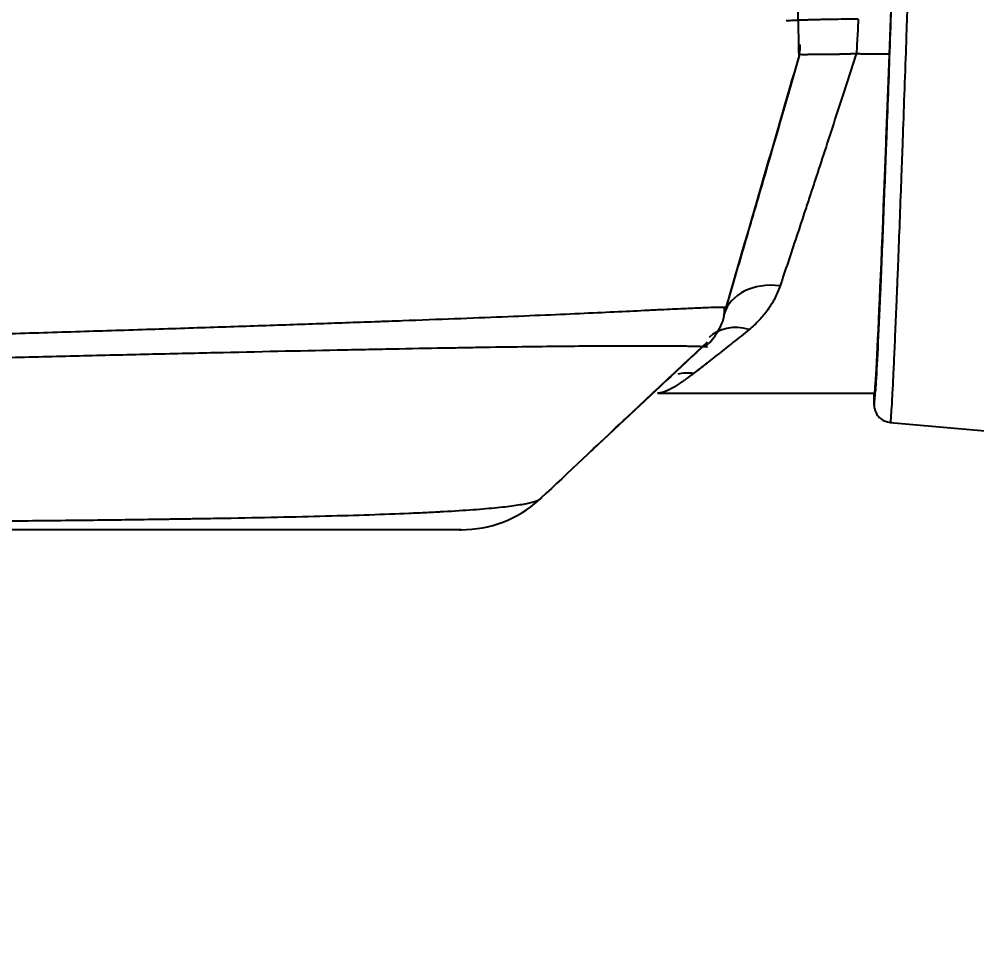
# Model space of a CAD drawing. Extents: x 86520 to 160660, y -2551 to 2752.
# Drawn here: x 87446.85 to 87463.25, y 1545.45 to 1561.22 of the extents above; entities that cross this region are included whole.
import ezdxf

# ---------------------------------------------------------------- set-up
doc = ezdxf.new("R2010")
doc.units = 0
doc.header["$LTSCALE"] = 10
doc.header["$MEASUREMENT"] = 0
doc.layers.get('DEFPOINTS').update_dxf_attribs({"linetype": 'CONTINUOUS'})
doc.layers.add('1', color=7, linetype='CONTINUOUS')
doc.dimstyles.new('경보기_스탈', dxfattribs={"dimtxt": 3.15, "dimasz": 2.5, "dimexe": 1, "dimexo": 1, "dimgap": 1, "dimtad": 1, "dimtoh": 1, "dimdec": 3, "dimzin": 1, "dimtxsty": 'STANDARD', "dimcen": 0, "dimclrd": 2, "dimclre": 2, "dimclrt": 4, "dimazin": 3, "dimtp": 0.1, "dimtm": 0.1, "dimtfac": 1, "dimtdec": 3, "dimtmove": 0, "dimatfit": 3})

# ---------------------------------------------------------------- blocks, each defined once
blk = doc.blocks.new('*D458')
at = {"layer": '1', "color": 1, "linetype": 'CONTINUOUS'}
for p, q in [((87400.459, 1560.834), (87400.459, 1472.687)), ((87869.645, 1547.767), (87869.645, 1472.687)), ((87415.459, 1477.687), (87854.645, 1477.687))]:
    blk.add_line(p, q, dxfattribs=at)
for points in [[(87415.459, 1480.187), (87415.459, 1475.187), (87400.459, 1477.687)], [(87854.645, 1480.187), (87854.645, 1475.187), (87869.645, 1477.687)]]:
    blk.add_solid(points, dxfattribs=at)
at = {"layer": 'DEFPOINTS', "color": 0, "linetype": 'CONTINUOUS'}
for p in [(87400.459, 1561.834), (87869.645, 1548.767), (87869.645, 1477.687)]:
    blk.add_point(p, dxfattribs=at)
at = {"layer": '1', "color": 2, "linetype": 'CONTINUOUS', "insert": (87655.059, 1488.187), "char_height": 15, "attachment_point": 5}
blk.add_mtext('469', dxfattribs=at)

msp = doc.modelspace()

# ---------------------------------------------------------------- linework, layer by layer
at = {"layer": '1', "color": 7, "linetype": 'CONTINUOUS'}
for p, q in [((87458.975, 1556.2846), (87458.9619, 1556.2799)), ((87457.7891, 1554.8167), (87461.501, 1554.8167)), ((87461.4882, 1554.7994), (87461.488, 1554.7892)), ((87461.4881, 1554.8167), (87461.4881, 1554.7892)), ((87461.4883, 1554.8168), (87461.4883, 1554.7995)), ((87461.7668, 1554.3151), (87465.1508, 1554.019))]:
    msp.add_line(p, q, dxfattribs=at)
for centre, major_axis, ratio, start_param, end_param in [((87461.7757, 1562.8552), (0.2813, 8.2311), 0.007158, 3.3449678, 4.553167), ((87459.7272, 1560.7517), (0.499, 0.0322), 0.999292, 5.9359558, 6.2857297), ((87461.7745, 1562.8184), (0.2735, 8.0017), 0.007159, 3.1418675, 4.4349738), ((87459.8831, 1555.8848), (-0.958, 0.2867), 0.756596, 4.9350506, 6.2817749), ((87459.3528, 1555.0424), (-0.6719, 0.7407), 0.755194, 5.4066284, 6.309896), ((87461.7757, 1562.8552), (0.2813, 8.2311), 0.007158, 2.9350544, 3.3449676), ((87454.4214, 1554.4766), (0, -2), 0.999997, 6.2831487, 7.0137668), ((87454.4193, 1554.4766), (0, 2), 1, 3.1314091, 3.1417191)]:
    msp.add_ellipse(centre, major_axis=major_axis, ratio=ratio, start_param=start_param, end_param=end_param, dxfattribs=at)
for points, knots in [([(87460.2077, 1560.616), (87460.2057, 1560.7578), (87460.203, 1560.9059), (87460.1961, 1561.215), (87460.192, 1561.3759), (87460.1824, 1561.7107), (87460.1769, 1561.8846), (87460.1645, 1562.2454), (87460.1576, 1562.4323), (87460.1423, 1562.8193), (87460.134, 1563.0193), (87460.1158, 1563.4326), (87460.1061, 1563.6458), (87460.0852, 1564.0856), (87460.0741, 1564.3121), (87460.0564, 1564.6618), (87460.0504, 1564.7801), (87460.0411, 1564.96), (87460.0364, 1565.0505), (87460.0308, 1565.1573), (87460.028, 1565.2109), (87460.0266, 1565.2378), (87460.0258, 1565.2513), (87460.0255, 1565.258), (87460.0253, 1565.2614), (87460.0252, 1565.2631), (87460.0252, 1565.2639), (87460.0252, 1565.2643), (87460.0251, 1565.2645), (87460.0251, 1565.2646), (87460.0251, 1565.2647), (87460.0251, 1565.2647), (87460.0251, 1565.2647), (87460.0251, 1565.2647), (87460.0155, 1565.4478), (87460.0054, 1565.636), (87459.9897, 1565.9264), (87459.9843, 1566.0245), (87459.976, 1566.1737), (87459.9718, 1566.2488), (87459.9669, 1566.3373), (87459.9644, 1566.3817), (87459.9631, 1566.404), (87459.9625, 1566.4152), (87459.9622, 1566.4208), (87459.962, 1566.4236), (87459.9619, 1566.4249), (87459.9619, 1566.4256), (87459.9619, 1566.426), (87459.9619, 1566.4262), (87459.9619, 1566.4263), (87459.9619, 1566.4263), (87459.9619, 1566.4263), (87459.9619, 1566.4263), (87459.9619, 1566.4263), (87459.9538, 1566.5691), (87459.9462, 1566.7007), (87459.9323, 1566.941), (87459.926, 1567.0497), (87459.9167, 1567.1951), (87459.9136, 1567.2407), (87459.9076, 1567.3259), (87459.9049, 1567.3656), (87459.9003, 1567.439), (87459.8985, 1567.4727), (87459.8965, 1567.5188), (87459.8961, 1567.5334), (87459.8953, 1567.5542), (87459.895, 1567.561), (87459.8945, 1567.5708), (87459.8941, 1567.5757), (87459.8937, 1567.5804), (87459.8935, 1567.5828), (87459.8933, 1567.5839), (87459.8932, 1567.5853), (87459.8931, 1567.586), (87459.8931, 1567.5863), (87459.893, 1567.5865), (87459.893, 1567.5866), (87459.893, 1567.5866), (87459.893, 1567.5866), (87459.893, 1567.5867), (87459.893, 1567.5867), (87459.893, 1567.5867), (87459.8923, 1567.5921), (87459.8917, 1567.5976), (87459.8908, 1567.6085), (87459.8905, 1567.614), (87459.8894, 1567.625), (87459.8887, 1567.6305), (87459.8866, 1567.6415), (87459.8852, 1567.6471), (87459.8796, 1567.6636), (87459.8743, 1567.6747), (87459.8644, 1567.69), (87459.8615, 1567.6941), (87459.8583, 1567.6982)], [0, 0, 0, 0, 0.081895, 0.081895, 0.1637901, 0.1637901, 0.2456851, 0.2456851, 0.3275802, 0.3275802, 0.4094752, 0.4094752, 0.4913703, 0.4913703, 0.5732653, 0.5732653, 0.6142128, 0.6142128, 0.6346866, 0.6449235, 0.6500419, 0.6526011, 0.6538808, 0.6545206, 0.6548405, 0.6550004, 0.6550804, 0.6551204, 0.6551404, 0.6551504, 0.6551554, 0.6551579, 0.6551579, 0.6551604, 0.6551604, 0.7370554, 0.7370554, 0.7780029, 0.7780029, 0.7984767, 0.8087136, 0.813832, 0.8163912, 0.8176708, 0.8183106, 0.8186306, 0.8187905, 0.8188705, 0.8189105, 0.8189305, 0.8189405, 0.8189455, 0.818948, 0.818948, 0.8189505, 0.8189505, 0.859898, 0.859898, 0.9008455, 0.9008455, 0.9213193, 0.9213193, 0.941793, 0.941793, 0.9622668, 0.9622668, 0.9725037, 0.9725037, 0.9776221, 0.9776221, 0.9801813, 0.9814609, 0.9814609, 0.9821007, 0.9824206, 0.9825806, 0.9826606, 0.9827006, 0.9827206, 0.9827305, 0.9827355, 0.982738, 0.982738, 0.9827405, 0.9827405, 0.9852998, 0.9852998, 0.987859, 0.987859, 0.9904182, 0.9904182, 0.9929774, 0.9929774, 0.9980959, 0.9980959, 1, 1, 1, 1]), ([(87461.7924, 1561.6379), (87461.782, 1561.3432), (87461.7521, 1560.5066), (87461.7192, 1559.6), (87461.6986, 1559.0701), (87461.6965, 1559.0165)], [0, 0, 0, 0, 0.3198727, 0.9307299, 1, 1, 1, 1]), ([(87462.0633, 1561.5021), (87462.0584, 1561.3589), (87462.0535, 1561.2164), (87462.0462, 1561.0038), (87462.0438, 1560.933), (87462.0389, 1560.7921), (87462.0365, 1560.722), (87462.0243, 1560.3731), (87462.005, 1559.8255), (87461.9861, 1559.2989), (87461.972, 1558.9119), (87461.9673, 1558.7843), (87461.958, 1558.5316), (87461.9534, 1558.4075), (87461.9397, 1558.0421), (87461.922, 1557.5726), (87461.905, 1557.1384), (87461.8947, 1556.8783), (87461.8927, 1556.8268), (87461.8896, 1556.7504), (87461.8886, 1556.7251), (87461.8866, 1556.6749), (87461.8816, 1556.5502), (87461.8767, 1556.4304), (87461.8652, 1556.1517), (87461.8506, 1555.8041), (87461.8374, 1555.5037), (87461.8279, 1555.2964), (87461.8248, 1555.2303), (87461.8204, 1555.1358), (87461.8189, 1555.105), (87461.816, 1555.0452), (87461.8146, 1555.0163), (87461.8077, 1554.8758), (87461.8026, 1554.7777), (87461.7932, 1554.6091), (87461.789, 1554.5387), (87461.7814, 1554.4257), (87461.778, 1554.3832), (87461.7723, 1554.328), (87461.7699, 1554.3148), (87461.768, 1554.315)], [0, 0, 0, 0, 0.0358106, 0.0358106, 0.0537159, 0.0537159, 0.0716211, 0.0716211, 0.1432423, 0.2148634, 0.2148634, 0.250674, 0.250674, 0.2864846, 0.2864846, 0.3581057, 0.4297269, 0.4297269, 0.4476322, 0.4476322, 0.4565848, 0.4565848, 0.4655375, 0.501348, 0.501348, 0.5729692, 0.6445903, 0.6445903, 0.6804009, 0.6804009, 0.6983062, 0.6983062, 0.7162115, 0.7162115, 0.7878326, 0.7878326, 0.8594538, 0.8594538, 0.9310749, 0.9310749, 1, 1, 1, 1]), ([(87461.7732, 1561.23), (87461.7731, 1561.2245), (87461.773, 1561.2184), (87461.7727, 1561.2047), (87461.7726, 1561.1972), (87461.772, 1561.1728), (87461.7716, 1561.1543), (87461.7708, 1561.1233), (87461.7705, 1561.1124), (87461.7698, 1561.0895), (87461.7695, 1561.0775), (87461.7684, 1561.0405), (87461.7677, 1561.0143), (87461.7664, 1560.9728), (87461.766, 1560.9587), (87461.765, 1560.9295), (87461.7646, 1560.9148), (87461.7631, 1560.8702), (87461.7622, 1560.84), (87461.7606, 1560.7936), (87461.7601, 1560.778), (87461.759, 1560.7469), (87461.7585, 1560.7314), (87461.7569, 1560.6854), (87461.7558, 1560.655), (87461.7547, 1560.6251)], [0, 0, 0, 0, 0.0625, 0.0625, 0.125, 0.125, 0.25, 0.25, 0.3125, 0.3125, 0.375, 0.375, 0.5, 0.5, 0.5625, 0.5625, 0.625, 0.625, 0.75, 0.75, 0.8125, 0.8125, 0.875, 0.875, 1, 1, 1, 1]), ([(87461.2206, 1561.2235), (87461.1401, 1561.223), (87461.0616, 1561.2223), (87460.9077, 1561.2205), (87460.8346, 1561.2194), (87460.7297, 1561.2177), (87460.6955, 1561.217), (87460.6287, 1561.2157), (87460.5959, 1561.215), (87460.533, 1561.2136), (87460.5027, 1561.2129), (87460.4591, 1561.2118), (87460.4448, 1561.2114), (87460.4168, 1561.2107), (87460.4031, 1561.2103), (87460.3628, 1561.2092), (87460.3369, 1561.2084), (87460.2871, 1561.2068), (87460.2401, 1561.2052), (87460.1982, 1561.2036), (87460.1589, 1561.202), (87460.1404, 1561.2012), (87460.0891, 1561.1988), (87460.0609, 1561.1973), (87460.0272, 1561.1951), (87460.0174, 1561.1944), (87460.0049, 1561.1934), (87460.0011, 1561.1931), (87459.9943, 1561.1924), (87459.9913, 1561.1921), (87459.9887, 1561.1917)], [0, 0, 0, 0, 0.125, 0.125, 0.25, 0.25, 0.3125, 0.3125, 0.375, 0.375, 0.4375, 0.4375, 0.46875, 0.46875, 0.5, 0.5, 0.5625, 0.5625, 0.625, 0.6875, 0.6875, 0.75, 0.75, 0.875, 0.875, 0.9375, 0.9375, 0.96875, 0.96875, 1, 1, 1, 1]), ([(87461.2206, 1561.2235), (87461.2201, 1561.1993), (87461.2189, 1561.1654), (87461.2152, 1561.0821), (87461.2128, 1561.0328), (87461.2071, 1560.925), (87461.2038, 1560.8666), (87461.1967, 1560.748), (87461.193, 1560.6878), (87461.1892, 1560.6306)], [0, 0, 0, 0, 0.25, 0.25, 0.5, 0.5, 0.75, 0.75, 1, 1, 1, 1]), ([(87458.9253, 1556.1726), (87458.9689, 1556.318), (87459.0139, 1556.4692), (87459.1069, 1556.7826), (87459.2027, 1557.1069), (87459.3043, 1557.453), (87459.3827, 1557.7206), (87459.4224, 1557.8565), (87459.463, 1557.9955), (87459.4902, 1558.0888), (87459.5039, 1558.1358), (87459.5727, 1558.3719), (87459.6847, 1558.757), (87459.8583, 1559.3559), (87459.978, 1559.7693), (87460.0541, 1560.0321), (87460.0694, 1560.0848), (87460.1, 1560.1906), (87460.146, 1560.3496), (87460.1923, 1560.5097), (87460.2234, 1560.6169)], [0, 0, 0, 0, 0.125, 0.125, 0.25, 0.375, 0.375, 0.4375, 0.46875, 0.46875, 0.5, 0.5, 0.625, 0.75, 0.875, 0.875, 0.90625, 0.90625, 0.9375, 1, 1, 1, 1]), ([(87461.1892, 1560.6306), (87461.158, 1560.5349), (87461.127, 1560.4397), (87461.0652, 1560.25), (87461.0345, 1560.1556), (87460.9428, 1559.874), (87460.8225, 1559.5047), (87460.6479, 1558.9694), (87460.5353, 1558.6251), (87460.4661, 1558.4139), (87460.4523, 1558.3718), (87460.4249, 1558.2883), (87460.3841, 1558.164), (87460.3441, 1558.0424), (87460.2652, 1557.8027), (87460.1628, 1557.4928), (87460.0662, 1557.2021), (87459.9724, 1556.9212), (87459.927, 1556.7856), (87459.8831, 1556.6551)], [0, 0, 0, 0, 0.0625, 0.0625, 0.125, 0.125, 0.25, 0.375, 0.5, 0.5, 0.53125, 0.53125, 0.5625, 0.625, 0.625, 0.75, 0.875, 0.875, 1, 1, 1, 1]), ([(87460.2074, 1560.6123), (87460.2074, 1560.6127), (87460.2073, 1560.613), (87460.2073, 1560.6137), (87460.2073, 1560.614), (87460.2073, 1560.6143)], [0, 0, 0, 0, 0.5799418, 0.5799418, 1, 1, 1, 1]), ([(87460.2081, 1560.5999), (87460.2079, 1560.6024), (87460.2078, 1560.6048), (87460.2076, 1560.609), (87460.2075, 1560.6106), (87460.2074, 1560.6123)], [0, 0, 0, 0, 0.6014431, 0.6014431, 1, 1, 1, 1]), ([(87460.2186, 1560.6091), (87460.2169, 1560.6077), (87460.2152, 1560.6065), (87460.2119, 1560.6041), (87460.2103, 1560.603), (87460.2087, 1560.602)], [0, 0, 0, 0, 0.5, 0.5, 1, 1, 1, 1]), ([(87460.2234, 1560.6169), (87460.2231, 1560.6163), (87460.2225, 1560.6151), (87460.2217, 1560.6136), (87460.221, 1560.6123), (87460.2203, 1560.6112), (87460.2196, 1560.6103), (87460.2191, 1560.6095), (87460.2187, 1560.6092), (87460.2186, 1560.6091)], [0, 0, 0, 0, 0.1409589, 0.2825336, 0.4247342, 0.5675712, 0.7110545, 0.8551941, 1, 1, 1, 1]), ([(87461.1892, 1560.6306), (87461.1836, 1560.6303), (87461.1725, 1560.6298), (87461.1559, 1560.629), (87461.1392, 1560.6282), (87461.1227, 1560.6275), (87461.1061, 1560.6268), (87461.0896, 1560.6262), (87461.0731, 1560.6256), (87461.0567, 1560.625), (87461.0404, 1560.6244), (87461.0241, 1560.6239), (87461.0078, 1560.6234), (87460.9916, 1560.6229), (87460.9755, 1560.6225), (87460.9595, 1560.622), (87460.9435, 1560.6216), (87460.9276, 1560.6212), (87460.9118, 1560.6209), (87460.896, 1560.6205), (87460.8804, 1560.6202), (87460.8648, 1560.6199), (87460.8494, 1560.6196), (87460.834, 1560.6193), (87460.8188, 1560.619), (87460.8037, 1560.6188), (87460.7886, 1560.6185), (87460.7737, 1560.6183), (87460.7589, 1560.6181), (87460.7443, 1560.6179), (87460.7297, 1560.6177), (87460.7153, 1560.6175), (87460.7011, 1560.6173), (87460.6869, 1560.6171), (87460.673, 1560.617), (87460.6591, 1560.6168), (87460.6454, 1560.6167), (87460.6319, 1560.6166), (87460.6185, 1560.6164), (87460.6053, 1560.6163), (87460.5922, 1560.6162), (87460.5794, 1560.6161), (87460.5667, 1560.616), (87460.5541, 1560.6159), (87460.5418, 1560.6158), (87460.5296, 1560.6158), (87460.5176, 1560.6157), (87460.5033, 1560.6156), (87460.4867, 1560.6155), (87460.4681, 1560.6154), (87460.45, 1560.6154), (87460.4325, 1560.6153), (87460.4156, 1560.6152), (87460.3992, 1560.6151), (87460.3834, 1560.6151), (87460.3682, 1560.615), (87460.3537, 1560.6149), (87460.3398, 1560.6149), (87460.3266, 1560.6148), (87460.3141, 1560.6148), (87460.3024, 1560.6148), (87460.2913, 1560.6147), (87460.2811, 1560.6147), (87460.2716, 1560.6148), (87460.2628, 1560.6148), (87460.255, 1560.6149), (87460.2479, 1560.615), (87460.2417, 1560.6151), (87460.2363, 1560.6153), (87460.2319, 1560.6155), (87460.2283, 1560.6157), (87460.2257, 1560.6161), (87460.2239, 1560.6165), (87460.2236, 1560.6168), (87460.2234, 1560.6169)], [0, 0, 0, 0, 0.0110885, 0.022159, 0.0332121, 0.0442482, 0.0552681, 0.0662722, 0.0772612, 0.0882357, 0.0991962, 0.1101432, 0.1210775, 0.1319996, 0.14291, 0.1538093, 0.1646981, 0.1755771, 0.1864468, 0.1973077, 0.2081605, 0.2190058, 0.2298441, 0.2406761, 0.2515023, 0.2623234, 0.2731399, 0.2839524, 0.2947616, 0.305568, 0.3163722, 0.327175, 0.3379767, 0.3487782, 0.35958, 0.3703827, 0.3811869, 0.3919933, 0.4028025, 0.4136151, 0.4244318, 0.4352532, 0.4460798, 0.4569125, 0.4677517, 0.4785983, 0.4894527, 0.5003157, 0.5183071, 0.5363745, 0.5545208, 0.5727485, 0.5910605, 0.6094595, 0.6279483, 0.6465295, 0.6652061, 0.6839806, 0.702856, 0.721835, 0.7409205, 0.7601151, 0.7794218, 0.7988433, 0.8183825, 0.8380422, 0.8578253, 0.8777346, 0.8977729, 0.9179431, 0.9382481, 0.9586907, 0.9792737, 1, 1, 1, 1]), ([(87461.7547, 1560.6251), (87461.7201, 1560.6246), (87461.6581, 1560.6236), (87461.5763, 1560.6226), (87461.5166, 1560.6219), (87461.4702, 1560.6216), (87461.4299, 1560.6218), (87461.3884, 1560.6224), (87461.3475, 1560.6233), (87461.3071, 1560.6246), (87461.2673, 1560.6262), (87461.2281, 1560.6282), (87461.2021, 1560.6298), (87461.1892, 1560.6306)], [0, 0, 0, 0, 0.1837558, 0.3283824, 0.4338806, 0.5002519, 0.5745016, 0.6477886, 0.7201189, 0.7914987, 0.8619342, 0.9314324, 1, 1, 1, 1]), ([(87461.6965, 1559.0165), (87461.6794, 1558.5625), (87461.6446, 1557.6635), (87461.5959, 1556.4828), (87461.5537, 1555.5428), (87461.5262, 1555.0054), (87461.5162, 1554.8646), (87461.5139, 1554.8362)], [0, 0, 0, 0, 0.2084194, 0.4433913, 0.6782298, 0.9127466, 1, 1, 1, 1]), ([(87459.8831, 1556.6551), (87459.858, 1556.5807), (87459.8278, 1556.5096), (87459.7579, 1556.3736), (87459.7183, 1556.3086), (87459.63, 1556.1842), (87459.5813, 1556.1248), (87459.5011, 1556.0397), (87459.4732, 1556.012), (87459.4148, 1555.958), (87459.3844, 1555.9318), (87459.3528, 1555.9063)], [0, 0, 0, 0, 0.25, 0.25, 0.5, 0.5, 0.75, 0.75, 0.875, 0.875, 1, 1, 1, 1]), ([(87430.4537, 1555.3846), (87430.4578, 1555.3847), (87430.462, 1555.3848), (87430.4702, 1555.385), (87430.4826, 1555.3853), (87430.5115, 1555.3861), (87430.5692, 1555.3876), (87430.6846, 1555.3905), (87430.9153, 1555.3964), (87431.3761, 1555.4083), (87431.7701, 1555.4185), (87432.5566, 1555.4389), (87433.6019, 1555.4663), (87435.1591, 1555.5077), (87436.1901, 1555.5354), (87436.8322, 1555.5529), (87436.9606, 1555.5564), (87437.217, 1555.5633), (87437.3451, 1555.5668), (87437.7286, 1555.5773), (87437.9828, 1555.5843), (87438.7408, 1555.6052), (87439.7399, 1555.633), (87440.7161, 1555.6606), (87441.6808, 1555.688), (87442.1575, 1555.7017), (87443.0994, 1555.7289), (87443.5646, 1555.7424), (87444.4835, 1555.7695), (87444.9373, 1555.7831), (87445.4971, 1555.7999), (87445.6087, 1555.8033), (87445.8311, 1555.8101), (87445.942, 1555.8134), (87446.2734, 1555.8235), (87446.4917, 1555.8302), (87447.1393, 1555.8502), (87447.561, 1555.8633), (87448.3849, 1555.8892), (87448.787, 1555.9019), (87449.5718, 1555.9272), (87449.9546, 1555.9398), (87450.7007, 1555.9647), (87451.0641, 1555.977), (87451.7713, 1556.0013), (87452.115, 1556.0134), (87452.6155, 1556.0311), (87452.7799, 1556.037), (87452.9821, 1556.0443), (87453.0224, 1556.0457), (87453.1025, 1556.0486), (87453.2221, 1556.053), (87453.3399, 1556.0573), (87453.7282, 1556.0715), (87454.0258, 1556.0828), (87454.5952, 1556.1048), (87454.867, 1556.1156), (87455.3853, 1556.1367), (87455.6317, 1556.147), (87456.0988, 1556.167), (87456.3196, 1556.1767), (87456.7353, 1556.1955), (87456.9302, 1556.2047), (87457.2937, 1556.2222), (87457.4624, 1556.2305), (87457.6571, 1556.2401), (87457.6952, 1556.242), (87457.7696, 1556.2456), (87457.8059, 1556.2474), (87457.9122, 1556.2525), (87457.9796, 1556.2558), (87458.1715, 1556.2649), (87458.4002, 1556.2755), (87458.5759, 1556.2826), (87458.7256, 1556.2878), (87458.7874, 1556.2895), (87458.8852, 1556.2908), (87458.9212, 1556.2905), (87458.9558, 1556.2888), (87458.9641, 1556.288), (87458.9727, 1556.2863), (87458.9746, 1556.2855), (87458.975, 1556.2846)], [0, 0, 0, 0, 0.0002708, 0.0002708, 0.0005416, 0.0010832, 0.0021664, 0.0043328, 0.0086655, 0.0173311, 0.0346622, 0.0346622, 0.0693244, 0.1039865, 0.1386487, 0.1386487, 0.1473143, 0.1473143, 0.1559798, 0.1559798, 0.1733109, 0.1733109, 0.2079731, 0.2426352, 0.2426352, 0.2772974, 0.2772974, 0.3119596, 0.3119596, 0.3466218, 0.3466218, 0.3552873, 0.3552873, 0.3639529, 0.3639529, 0.3812839, 0.3812839, 0.4159461, 0.4159461, 0.4506083, 0.4506083, 0.4852705, 0.4852705, 0.5199327, 0.5199327, 0.5545948, 0.5545948, 0.5719259, 0.5719259, 0.5762587, 0.5762587, 0.5805915, 0.589257, 0.589257, 0.6239192, 0.6239192, 0.6585814, 0.6585814, 0.6932435, 0.6932435, 0.7279057, 0.7279057, 0.7625679, 0.7625679, 0.7972301, 0.7972301, 0.8058956, 0.8058956, 0.8145612, 0.8145612, 0.8318922, 0.8318922, 0.8665544, 0.9012166, 0.9012166, 0.9358788, 0.9358788, 0.970541, 0.970541, 0.987872, 0.987872, 1, 1, 1, 1]), ([(87458.6006, 1555.614), (87458.6746, 1555.6711), (87458.7982, 1555.8217), (87458.9387, 1556.087), (87458.9331, 1556.2507), (87458.9302, 1556.2834)], [0, 0, 0, 0, 0.4188164, 0.8865894, 1, 1, 1, 1]), ([(87459.3528, 1555.9063), (87459.306, 1555.8686), (87459.26, 1555.8315), (87459.1696, 1555.7589), (87459.1252, 1555.7232), (87458.9947, 1555.6187), (87458.9114, 1555.5523), (87458.7526, 1555.4262), (87458.677, 1555.3667), (87458.5701, 1555.2829), (87458.5355, 1555.2559), (87458.4687, 1555.2041), (87458.4365, 1555.1792), (87458.4055, 1555.1554)], [0, 0, 0, 0, 0.125, 0.125, 0.25, 0.25, 0.5, 0.5, 0.75, 0.75, 0.875, 0.875, 1, 1, 1, 1]), ([(87454.5172, 1555.5931), (87454.3889, 1555.5909), (87454.2577, 1555.5886), (87453.8451, 1555.5813), (87453.5538, 1555.5759), (87453.0975, 1555.5672), (87452.9421, 1555.5642), (87452.7437, 1555.5602), (87452.7039, 1555.5595), (87452.6237, 1555.5579), (87452.5834, 1555.5571), (87452.462, 1555.5546), (87452.3805, 1555.553), (87451.6409, 1555.5379), (87450.9431, 1555.5226), (87449.8378, 1555.4976), (87449.4596, 1555.4889), (87448.6838, 1555.4708), (87448.2862, 1555.4615), (87447.4712, 1555.4421), (87447.0538, 1555.432), (87446.4127, 1555.4163), (87446.1424, 1555.4097), (87445.8682, 1555.4029), (87445.7582, 1555.4002), (87445.703, 1555.3988), (87445.5372, 1555.3947), (87445.4264, 1555.3919), (87444.8702, 1555.378), (87444.4194, 1555.3667), (87443.5061, 1555.3436), (87443.0436, 1555.3319), (87442.1072, 1555.308), (87441.6332, 1555.2959), (87440.6736, 1555.271), (87439.7026, 1555.2458), (87438.7084, 1555.2196), (87437.954, 1555.1997), (87437.701, 1555.193), (87437.3194, 1555.1829), (87437.1917, 1555.1795), (87436.9362, 1555.1728), (87436.297, 1555.1558), (87435.655, 1555.1387), (87434.6242, 1555.1111), (87433.5899, 1555.0833), (87432.5487, 1555.0551), (87431.7651, 1555.0338), (87431.3726, 1555.0232), (87430.9135, 1555.0107), (87430.6837, 1555.0044), (87430.5852, 1555.0017), (87430.5195, 1554.9999), (87430.4866, 1554.999), (87430.4537, 1554.9981)], [0, 0, 0, 0, 0.0260794, 0.0260794, 0.0801861, 0.0801861, 0.1072395, 0.1072395, 0.1140028, 0.1140028, 0.1207661, 0.1207661, 0.1342928, 0.1342928, 0.2425062, 0.2425062, 0.2966129, 0.2966129, 0.3507196, 0.3507196, 0.4048263, 0.4048263, 0.4318797, 0.438643, 0.438643, 0.4454063, 0.4454063, 0.458933, 0.458933, 0.5130397, 0.5130397, 0.5671464, 0.5671464, 0.6212531, 0.6212531, 0.6753598, 0.7294665, 0.7294665, 0.7565199, 0.7565199, 0.7700465, 0.7700465, 0.7835732, 0.8376799, 0.8376799, 0.8917866, 0.9458933, 0.9458933, 0.9729467, 0.9864733, 0.9932367, 0.9966183, 0.9966183, 1, 1, 1, 1]), ([(87458.6381, 1555.6046), (87458.6385, 1555.6054), (87458.6301, 1555.607), (87458.5926, 1555.6102), (87458.5258, 1555.6137), (87458.4081, 1555.6165), (87458.2649, 1555.6188), (87458.1806, 1555.6197), (87457.9861, 1555.6211), (87457.8759, 1555.6215), (87457.6292, 1555.6221), (87457.4927, 1555.6222), (87457.305, 1555.6221), (87457.2666, 1555.622), (87457.2077, 1555.6219), (87457.1879, 1555.6219), (87457.1478, 1555.6218), (87457.0466, 1555.6216), (87456.9405, 1555.6213), (87456.6763, 1555.6202), (87456.4873, 1555.6191), (87456.0835, 1555.6155), (87455.8687, 1555.6131), (87455.4137, 1555.6073), (87455.1735, 1555.6038), (87454.7895, 1555.5977), (87454.6551, 1555.5955), (87454.5172, 1555.5931)], [0, 0, 0, 0, 0.0798452, 0.0798452, 0.1765204, 0.2731957, 0.2731957, 0.3698709, 0.3698709, 0.4665461, 0.4665461, 0.5632213, 0.5632213, 0.5873901, 0.5873901, 0.5994745, 0.5994745, 0.6115589, 0.6598966, 0.6598966, 0.7565718, 0.7565718, 0.853247, 0.853247, 0.9499222, 0.9499222, 1, 1, 1, 1]), ([(87456.6439, 1553.8221), (87456.6465, 1553.8245), (87456.8619, 1554.0269), (87457.6772, 1554.7939), (87458.2692, 1555.3487), (87458.5847, 1555.6442)], [0, 0, 0, 0, 0.3455973, 0.6879194, 1, 1, 1, 1]), ([(87458.4052, 1555.1552), (87458.4003, 1555.1513), (87458.3904, 1555.1437), (87458.3758, 1555.1324), (87458.3612, 1555.1213), (87458.3469, 1555.1105), (87458.3327, 1555.0998), (87458.3186, 1555.0893), (87458.3047, 1555.079), (87458.2909, 1555.0689), (87458.2772, 1555.059), (87458.2637, 1555.0493), (87458.2504, 1555.0397), (87458.2372, 1555.0304), (87458.2241, 1555.0213), (87458.2112, 1555.0123), (87458.1985, 1555.0036), (87458.1858, 1554.9951), (87458.1734, 1554.9867), (87458.161, 1554.9786), (87458.1488, 1554.9706), (87458.1368, 1554.9629), (87458.1249, 1554.9553), (87458.1132, 1554.948), (87458.1016, 1554.9408), (87458.0901, 1554.9338), (87458.0788, 1554.9271), (87458.0676, 1554.9205), (87458.0566, 1554.9141), (87458.0457, 1554.908), (87458.035, 1554.902), (87458.0244, 1554.8962), (87458.0139, 1554.8907), (87458.0037, 1554.8853), (87457.9935, 1554.8802), (87457.9835, 1554.8752), (87457.9736, 1554.8704), (87457.9639, 1554.8659), (87457.9543, 1554.8615), (87457.9449, 1554.8573), (87457.9356, 1554.8534), (87457.9296, 1554.8509), (87457.9265, 1554.8497)], [0, 0, 0, 0, 0.0254667, 0.0509061, 0.0763183, 0.1017037, 0.1270624, 0.1523949, 0.1777013, 0.2029819, 0.228237, 0.2534669, 0.2786718, 0.303852, 0.3290078, 0.3541394, 0.3792472, 0.4043313, 0.4293921, 0.4544299, 0.4794449, 0.5044374, 0.5294077, 0.5543561, 0.5792828, 0.6041882, 0.6290724, 0.6539359, 0.6787788, 0.7036015, 0.7284043, 0.7531874, 0.7779511, 0.8026957, 0.8274215, 0.8521288, 0.8768179, 0.901489, 0.9261425, 0.9507786, 0.9753977, 1, 1, 1, 1]), ([(87457.9265, 1554.8497), (87457.8939, 1554.8365), (87457.864, 1554.8272), (87457.8233, 1554.8193), (87457.8104, 1554.8176), (87457.7944, 1554.8168), (87457.7907, 1554.8167), (87457.787, 1554.8167)], [0, 0, 0, 0, 0.603619, 0.603619, 0.9054285, 0.9054285, 1, 1, 1, 1]), ([(87461.4881, 1554.7892), (87461.4872, 1554.7336), (87461.4892, 1554.6516), (87461.4918, 1554.6041), (87461.4974, 1554.557), (87461.5129, 1554.5045), (87461.5415, 1554.4461), (87461.5977, 1554.3805), (87461.6777, 1554.3308), (87461.7376, 1554.3204), (87461.7654, 1554.3193)], [0, 0, 0, 0, 0.4577157, 0.6921013, 0.7787925, 0.8174124, 0.8555312, 0.9035252, 0.957968, 1, 1, 1, 1]), ([(87430.4537, 1552.5561), (87430.4617, 1552.5561), (87430.4697, 1552.5561), (87430.4858, 1552.5562), (87430.5098, 1552.5562), (87430.5659, 1552.5563), (87430.678, 1552.5565), (87430.902, 1552.557), (87431.3496, 1552.5579), (87431.7324, 1552.5587), (87432.4968, 1552.5605), (87433.5129, 1552.5629), (87434.5228, 1552.5656), (87435.1521, 1552.5674), (87435.2779, 1552.5678), (87435.5292, 1552.5685), (87435.6548, 1552.5689), (87436.0304, 1552.57), (87436.2794, 1552.5708), (87437.0222, 1552.5732), (87438.0015, 1552.5767), (87438.959, 1552.5804), (87440.3788, 1552.5864), (87441.3034, 1552.5909), (87442.4312, 1552.5971), (87442.7674, 1552.599), (87443.1005, 1552.601), (87443.2665, 1552.6021), (87443.3218, 1552.6024), (87443.432, 1552.6031), (87443.9267, 1552.6062), (87444.8369, 1552.6124), (87445.6544, 1552.6189), (87446.4526, 1552.6258), (87447.2315, 1552.633), (87447.9717, 1552.6412), (87448.6922, 1552.6499), (87449.0427, 1552.6545), (87449.4681, 1552.6607), (87449.5525, 1552.6619), (87449.6783, 1552.6638), (87449.72, 1552.6645), (87449.8031, 1552.6657), (87450.0096, 1552.669), (87450.2108, 1552.6724), (87450.6837, 1552.6806), (87450.9856, 1552.6865), (87451.5634, 1552.6988), (87452.1153, 1552.7119), (87452.6159, 1552.7266), (87453.0908, 1552.7425), (87453.3154, 1552.7509), (87453.6326, 1552.7645), (87453.7864, 1552.7715), (87453.9326, 1552.7789), (87454.0045, 1552.7826), (87454.0282, 1552.7839), (87454.0752, 1552.7864), (87454.2844, 1552.7979), (87454.4735, 1552.81), (87454.779, 1552.8327), (87454.9165, 1552.8446), (87455.1611, 1552.8694), (87455.2684, 1552.8823), (87455.4535, 1552.9092), (87455.5313, 1552.9232), (87455.6582, 1552.9526), (87455.7071, 1552.9682), (87455.7498, 1552.989), (87455.7575, 1552.9933), (87455.7705, 1553.0016), (87455.7772, 1553.0065), (87455.7826, 1553.0112), (87455.7847, 1553.013), (87455.7857, 1553.014), (87455.7883, 1553.0166), (87455.7895, 1553.0179), (87455.7904, 1553.0189), (87455.7906, 1553.0191), (87455.7904, 1553.019), (87455.7903, 1553.0188), (87455.7901, 1553.0186), (87455.7897, 1553.0179), (87455.7896, 1553.0174), (87455.79, 1553.0172), (87455.7902, 1553.0171), (87455.7907, 1553.0173), (87455.7911, 1553.0175), (87455.7922, 1553.0181), (87455.7941, 1553.0194), (87455.7947, 1553.0203), (87455.7948, 1553.0209), (87455.7947, 1553.0209), (87455.7944, 1553.021), (87455.7939, 1553.0211), (87455.7924, 1553.0207), (87455.7908, 1553.02), (87455.7891, 1553.0192), (87455.7884, 1553.0189), (87455.7872, 1553.0183), (87455.7872, 1553.0182), (87455.7877, 1553.0184), (87455.7882, 1553.0186), (87455.7891, 1553.019), (87455.7894, 1553.0192), (87455.79, 1553.0194), (87455.7896, 1553.0192), (87455.7888, 1553.0188), (87455.7885, 1553.0187), (87455.7882, 1553.0186), (87455.7884, 1553.0187), (87455.7886, 1553.0188), (87455.7887, 1553.0187), (87455.7887, 1553.0184), (87455.7886, 1553.0183), (87455.7885, 1553.018), (87455.7885, 1553.0178), (87455.7884, 1553.0175)], [0, 0, 0, 0, 0.0001221, 0.0001221, 0.0002441, 0.0004883, 0.0009766, 0.0019531, 0.0039063, 0.0078125, 0.0078125, 0.015625, 0.0234375, 0.0234375, 0.0253906, 0.0253906, 0.0273438, 0.0273438, 0.03125, 0.03125, 0.0390625, 0.046875, 0.046875, 0.0625, 0.0625, 0.0664063, 0.0683594, 0.0683594, 0.0693359, 0.0693359, 0.0703125, 0.078125, 0.0859375, 0.0859375, 0.09375, 0.1015625, 0.1015625, 0.109375, 0.109375, 0.1113281, 0.1113281, 0.1123047, 0.1123047, 0.1132813, 0.1171875, 0.1171875, 0.125, 0.125, 0.1328125, 0.140625, 0.140625, 0.1484375, 0.1484375, 0.1523438, 0.1542969, 0.1542969, 0.1552734, 0.1552734, 0.15625, 0.1640625, 0.1640625, 0.171875, 0.171875, 0.1796875, 0.1796875, 0.1875, 0.1875, 0.1953125, 0.1953125, 0.1972656, 0.1972656, 0.1992188, 0.199707, 0.199707, 0.2001953, 0.2001953, 0.2011719, 0.2011719, 0.2016602, 0.2019043, 0.2019043, 0.2021484, 0.2021484, 0.203125, 0.203125, 0.2036133, 0.2036133, 0.2041016, 0.2041016, 0.2050781, 0.2070313, 0.2070313, 0.2080078, 0.2080078, 0.2089844, 0.2109375, 0.2148438, 0.2148438, 0.21875, 0.21875, 0.2265625, 0.2265625, 0.234375, 0.234375, 0.25, 0.25, 0.28125, 0.28125, 0.3125, 0.3125, 0.375, 0.375, 0.5, 0.5, 0.75, 0.75, 1, 1, 1, 1]), ([(87454.4214, 1552.4766), (87454.4213, 1552.4766), (87454.4207, 1552.4766), (87454.4192, 1552.4766), (87454.4146, 1552.4766), (87454.4113, 1552.4766), (87454.3984, 1552.4766), (87454.3857, 1552.4766), (87454.3358, 1552.4766), (87454.2869, 1552.4766), (87454.1587, 1552.4766), (87454.0793, 1552.4766), (87453.7949, 1552.4766), (87453.5434, 1552.4766), (87453.1882, 1552.4766), (87453.1275, 1552.4766), (87453.0645, 1552.4766), (87453.022, 1552.4766), (87453.0004, 1552.4766), (87452.8918, 1552.4766), (87452.8013, 1552.4766), (87452.5194, 1552.4766), (87452.3176, 1552.4766), (87451.8869, 1552.4766), (87451.429, 1552.4766), (87450.6616, 1552.4766), (87450.096, 1552.4766), (87449.6511, 1552.4766), (87449.4993, 1552.4766), (87449.2664, 1552.4766), (87449.1879, 1552.4766), (87449.0688, 1552.4766), (87448.9889, 1552.4766), (87448.5861, 1552.4766), (87448.2102, 1552.4766), (87447.5214, 1552.4766), (87446.8121, 1552.4766), (87446.0626, 1552.4766), (87445.2932, 1552.4766), (87444.8985, 1552.4766), (87444.0889, 1552.4766), (87443.6741, 1552.4766), (87443.1425, 1552.4766), (87443.0355, 1552.4766), (87442.8205, 1552.4766), (87442.4967, 1552.4766), (87442.1697, 1552.4766), (87441.5113, 1552.4766), (87441.0666, 1552.4766), (87440.1657, 1552.4766), (87439.2533, 1552.4766), (87437.8508, 1552.4766), (87436.8932, 1552.4766), (87436.1665, 1552.4766), (87435.9228, 1552.4766), (87435.5551, 1552.4766), (87435.4321, 1552.4766), (87435.1859, 1552.4766), (87435.0627, 1552.4766), (87434.4462, 1552.4766), (87433.4565, 1552.4766), (87432.4602, 1552.4766), (87431.4605, 1552.4766), (87430.959, 1552.4766), (87430.4557, 1552.4766)], [0, 0, 0, 0, 0.0017308, 0.0117135, 0.0117135, 0.0216962, 0.0216962, 0.0416616, 0.0416616, 0.0815923, 0.0815923, 0.1215231, 0.1215231, 0.2013846, 0.2013846, 0.2113673, 0.2163587, 0.2163587, 0.22135, 0.22135, 0.2413154, 0.2413154, 0.2812462, 0.2812462, 0.3211769, 0.3611077, 0.4010385, 0.4010385, 0.4210039, 0.4210039, 0.4309865, 0.4309865, 0.4359779, 0.4409692, 0.4809, 0.4809, 0.5208308, 0.5607615, 0.5607615, 0.6006923, 0.6006923, 0.6406231, 0.6406231, 0.6506058, 0.6506058, 0.6605885, 0.6805539, 0.6805539, 0.7204846, 0.7204846, 0.7604154, 0.8003462, 0.8402769, 0.8402769, 0.8602423, 0.8602423, 0.870225, 0.870225, 0.8802077, 0.8802077, 0.9201385, 0.9600692, 0.9600692, 1, 1, 1, 1])]:
    msp.add_open_spline(points, degree=3, knots=knots, dxfattribs=at)
for points, degree in [([(87460.2266, 1560.778), (87460.2266, 1560.778), (87460.2261, 1560.785)], 2), ([(87460.2084, 1560.601), (87459.7763, 1559.1132), (87459.3441, 1557.6254), (87458.912, 1556.1376)], 3), ([(87458.6357, 1555.687), (87457.6866, 1554.7972), (87456.7375, 1553.9074), (87455.7884, 1553.0175)], 3), ([(87458.4057, 1555.1556), (87458.3124, 1555.1644), (87458.219, 1555.1593), (87458.1296, 1555.1404)], 3), ([(87455.7699, 1553.0008), (87455.7793, 1553.0096), (87455.7886, 1553.0184)], 2)]:
    msp.add_open_spline(points, degree=degree, dxfattribs=at)

# ---------------------------------------------------------------- dimensions: what is measured, and where the dimension line sits
dim = msp.add_linear_dim(base=(87869.6447, 1477.6866), p1=(87400.4593, 1561.8336), p2=(87869.6447, 1548.7669), text='469', dimstyle='경보기_스탈', override={"dimtxt": 15, "dimasz": 15, "dimexe": 5, "dimgap": 3, "dimtoh": 0, "dimzin": 9, "dimclrd": 1, "dimclre": 1, "dimclrt": 2, "dimfxl": 0.3}, dxfattribs=at)
dim.commit()
dim.dimension.update_dxf_attribs({"geometry": '*D458', "text_midpoint": (87655.0593, 1477.6866), "dimtype": 160})

doc.saveas('drawing.dxf')
